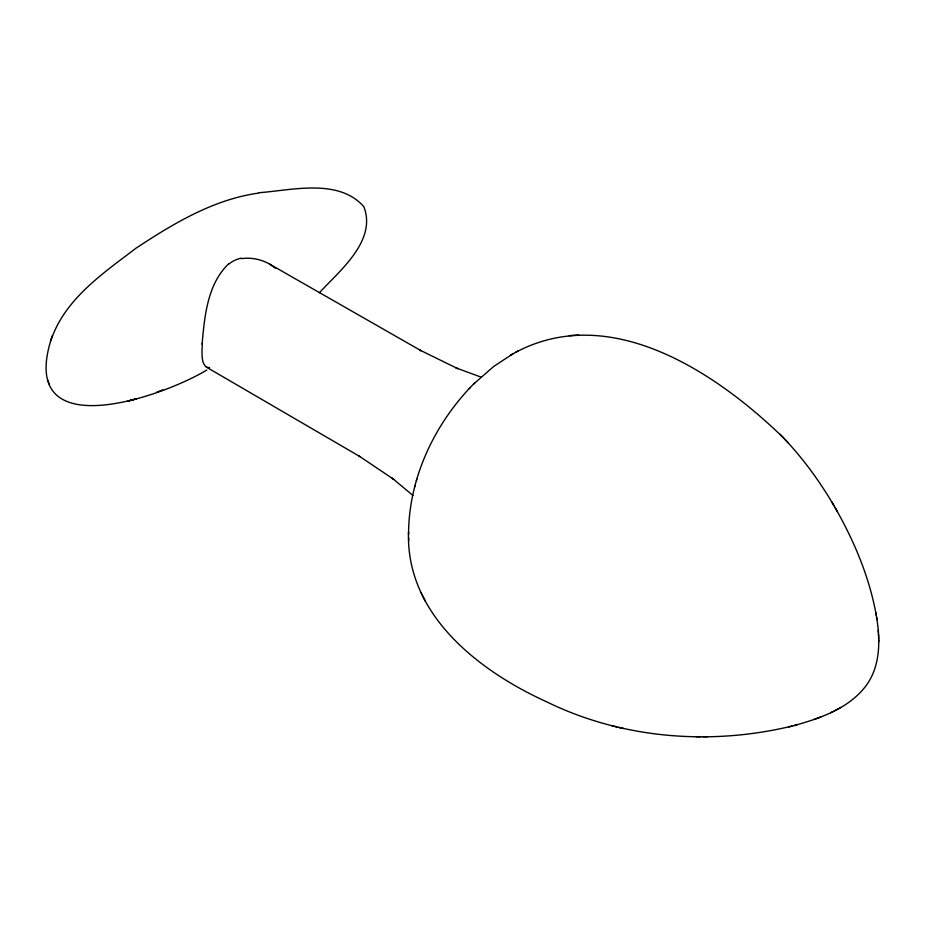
<?xml version="1.0" encoding="UTF-8"?>
<svg xmlns="http://www.w3.org/2000/svg" width="925" height="925" viewBox="0 0 925 925"><rect width="100%" height="100%" fill="white"/><g stroke="black" fill="none" stroke-linecap="round" stroke-linejoin="round"><path stroke-width="1.39" d="M201.962 348.864C202.286 354.911 201.176 362.82 206.402 367.121L359.998 456.615L358.53 455.69L393.761 479.347L392.316 478.248L413.036 495.546M408.572 534.87C408.422 480.156 433.016 426.98 470.189 387.529M876.588 617.148C880.299 639.684 880.531 665.168 866.841 684.639C849.925 708.053 820.857 718.135 794.136 725.558M202.089 344.192C204.552 316.338 207.42 283.813 228.891 263.625M51.465 338.307C16.523 447.665 162.06 397.23 206.807 370.023M51.788 338.053C65.964 298.301 103.681 272.863 135.906 248.282C173.264 223.607 213.513 199.361 258.607 193.094M414.631 487.001L415.094 485.359M416.377 480.734L416.805 479.254M50.54 341.117L52.401 335.532M473.554 384.095L493.661 366.485L513.178 353.685M469.125 388.627L474.745 382.869M319.379 292.716C339.741 270.667 376.949 240.778 363.883 206.749C338.642 178.005 292.069 190.238 259.081 192.712M515.595 352.367C610.523 301.793 716.586 372.717 783.602 437.953M510.588 355.119L518.312 350.876M837.992 708.989L834.003 711.071M839.01 708.434L840.871 707.405M830.638 712.736L832.766 711.683M156.845 392.142L162.869 389.864M814.139 719.477L820.833 716.956M408.515 531.91C405.774 614.697 478.884 671.064 546.952 701.959C623.878 739.584 714.516 746.013 797.049 724.807M788.747 726.946L791.812 726.16M241.379 258.665C251.068 257.196 261.197 259.312 269.684 264.145L421.118 350.748L419.58 349.951L457.69 368.624L456.002 367.919L481.358 377.215M209.593 367.688L206.402 367.121M578.865 335.012L569.291 335.648M696.051 736.67L700.445 736.682M703.15 736.682L707.428 736.693M611.934 725.801L616.767 726.934M618.709 727.374L623.485 728.507M269.684 264.145L275.696 268.4M784.967 439.421C803.756 459.459 820.047 481.821 833.888 505.547M780.203 434.345L788.32 442.994M835.24 507.894C854.989 542.547 870.679 580.114 877.004 619.669M831.679 501.755L837.391 511.594M421.002 592.486L422.956 596.44M423.268 597.064L425.246 601.1M47.857 380.129L48.401 381.771M48.562 382.268L49.117 383.921M875.836 612.616L876.276 615.287M878.253 630.272L878.403 632.642M878.484 634.03L878.681 638.516M878.704 639.672L878.75 641.8M408.642 537.633L408.7 540.72M229.053 263.879A43.961 36.318 70.2 0 1 241.24 258.133M202.193 347.95A49.233 5.515 -83 0 1 202.332 343.325M133.108 399.716L127.592 401.184L136.357 398.848L133.108 399.716"/></g></svg>
